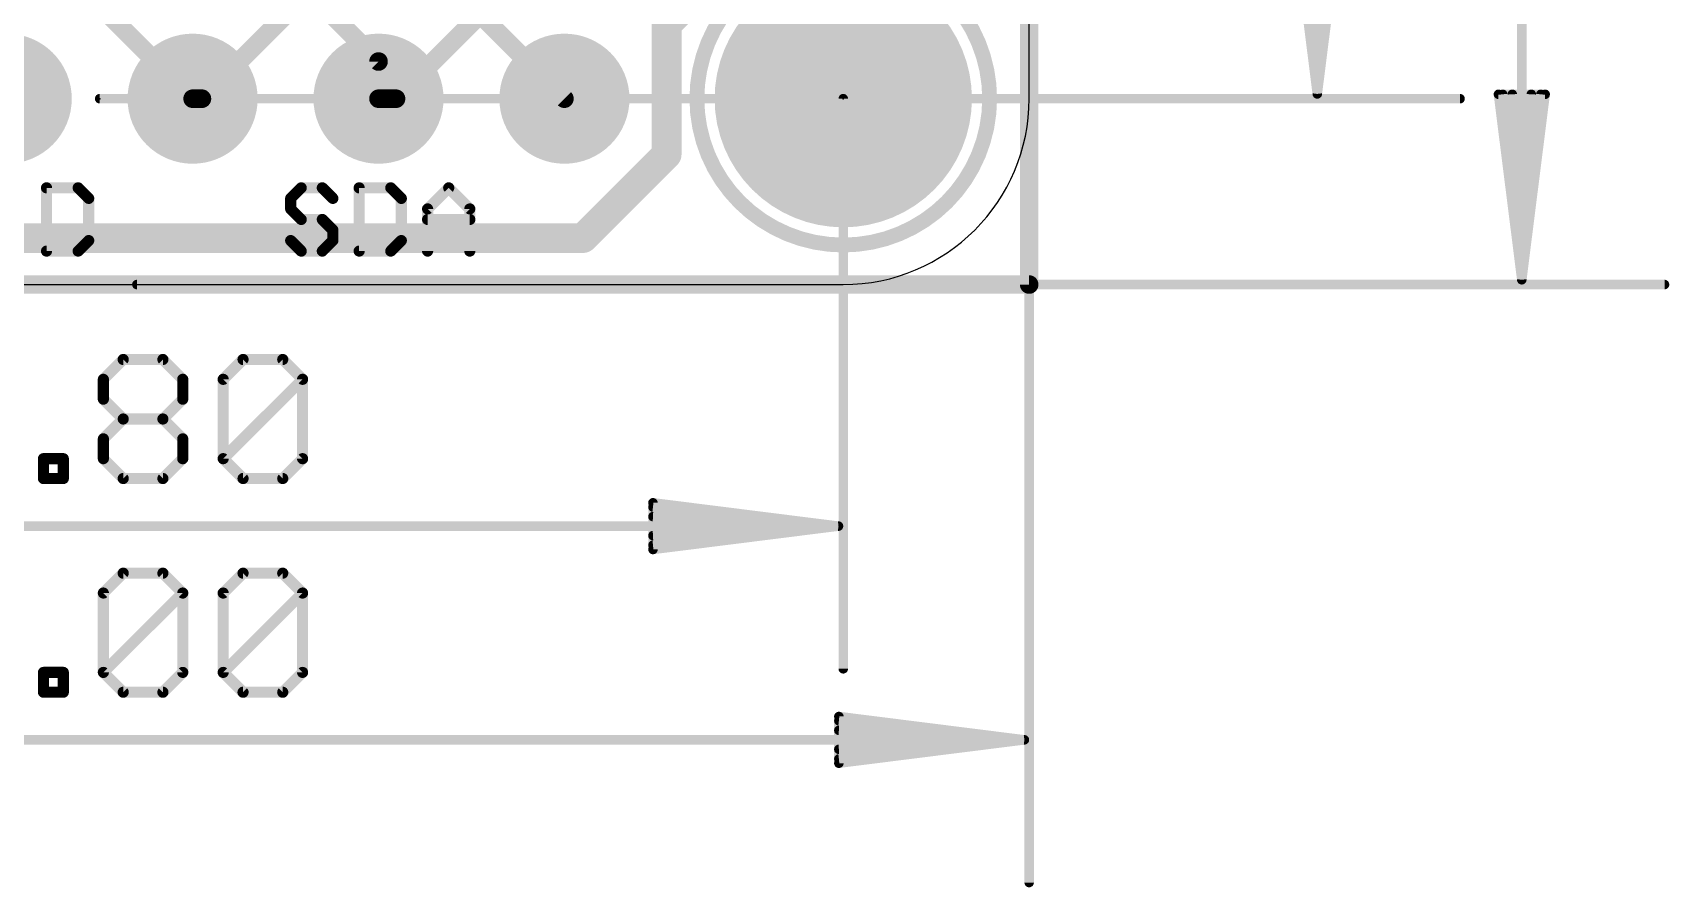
# Model space of a CAD drawing. Extents: x -0.1 to 34.1, y -8.2 to 25.5.
# Drawn here: x 11.79 to 34.15, y -8.24 to 3.44 of the extents above; entities that cross this region are included whole.
import ezdxf

# ---------------------------------------------------------------- set-up
doc = ezdxf.new("R2010")
doc.units = 0
for name, color, linetype in [('1', 12, 'CONTINUOUS'), ('16', 5, 'CONTINUOUS'), ('17', 110, 'CONTINUOUS'), ('20', 53, 'CONTINUOUS'), ('21', 40, 'CONTINUOUS'), ('23', 40, 'CONTINUOUS'), ('47', 253, 'CONTINUOUS')]:
    doc.layers.add(name, color=color, linetype=linetype)

# ---------------------------------------------------------------- blocks, each defined once
blk = doc.blocks.new('ROUNDP')
at = {"const_width": 0.5}
blk.add_lwpolyline([(0, -0.25, 1), (0, 0.25, 1), (0, -0.25)], format="xyb", dxfattribs=at)

msp = doc.modelspace()

# ---------------------------------------------------------------- linework, layer by layer
at = {"layer": '1'}
for points, const_width in [([(25.4, 25.4), (25.4, 0)], 0.254), ([(22.233, 5.342), (20.447, 3.556)], 0.4064), ([(16.637, 5.08), (14.097, 2.54)], 0.254), ([(17.5292, 4.0608), (19.05, 2.54)], 0.254), ([(20.447, 3.556), (20.447, 1.778)], 0.4064), ([(14.097, 2.54), (13.97, 2.54)], 0.254), ([(20.447, 1.778), (19.304, 0.635)], 0.4064), ([(19.304, 0.635), (7.366, 0.635)], 0.4064), ([(25.4, 0), (0, 0)], 0.254)]:
    msp.add_lwpolyline(points, dxfattribs=dict(at, const_width=const_width))
for points, const_width in [([(20.3752, 3.6278, 1), (20.5188, 3.4842)], 0.2032), ([(13.97, 2.6035, 1), (13.97, 2.4765)], 0.127), ([(14.0521, 2.5849, 1), (14.1419, 2.4951)], 0.127), ([(14.097, 2.4765, 1), (14.097, 2.6035)], 0.127), ([(19.0051, 2.4951, 1), (19.0949, 2.5849)], 0.127), ([(20.3454, 1.778, 1), (20.5486, 1.778)], 0.2032), ([(20.5188, 1.7062, 1), (20.3752, 1.8498)], 0.2032), ([(19.2322, 0.7068, 1), (19.3758, 0.5632)], 0.2032), ([(19.304, 0.5334, 1), (19.304, 0.7366)], 0.2032), ([(25.3365, 0, 1), (25.4635, 0)], 0.127), ([(25.4, -0.0635, 1), (25.4, 0.0635)], 0.127)]:
    msp.add_lwpolyline(points, format="xyb", dxfattribs=dict(at, const_width=const_width))
at = {"layer": '16', "const_width": 0.254}
for points in [[(25.4, 25.4), (25.4, 0)], [(11.049, 5.461), (13.97, 2.54)], [(18.7815, 4.572), (16.7495, 2.54)], [(15.24, 4.318), (16.51, 3.048)], [(16.51, 3.048), (16.51, 2.54)], [(16.51, 2.54), (16.7495, 2.54)], [(25.4, 0), (0, 0)]]:
    msp.add_lwpolyline(points, dxfattribs=at)
at = {"layer": '16', "const_width": 0.127}
for points in [[(16.5735, 3.048, 1), (16.4465, 3.048)], [(16.4651, 3.0031, 1), (16.5549, 3.0929)], [(13.9251, 2.4951, 1), (14.0149, 2.5849)], [(16.51, 2.6035, 1), (16.51, 2.4765)], [(16.4465, 2.54, 1), (16.5735, 2.54)], [(16.7046, 2.5849, 1), (16.7944, 2.4951)], [(16.7495, 2.4765, 1), (16.7495, 2.6035)], [(25.3365, 0, 1), (25.4635, 0)], [(25.4, -0.0635, 1), (25.4, 0.0635)]]:
    msp.add_lwpolyline(points, format="xyb", dxfattribs=at)
at = {"layer": '20'}
for p, q in [((25.4, 2.54), (25.4, 22.86)), ((2.54, 0), (22.86, 0))]:
    msp.add_line(p, q, dxfattribs=at)
msp.add_arc((22.86, 2.54), 2.54, 270, 0, dxfattribs=at)
at = {"layer": '21'}
for points, const_width in [([(22.86, 0.54, 1), (22.86, 4.54, 1), (22.86, 0.54)], 0.2032), ([(12.0121, 1.3215, 1), (11.9359, 1.3215)], 0.0762), ([(11.974, 1.3596, 1), (11.974, 1.2834)], 0.0762), ([(12.4331, 1.3485, 1), (12.3792, 1.2946)], 0.0762), ([(12.4061, 1.2834, 1), (12.4061, 1.3596)], 0.0762), ([(15.454, 1.3596, 1), (15.454, 1.2834)], 0.0762), ([(15.4809, 1.2946, 1), (15.427, 1.3485)], 0.0762), ([(15.769, 1.3485, 1), (15.7151, 1.2946)], 0.0762), ([(15.7421, 1.2834, 1), (15.7421, 1.3596)], 0.0762), ([(16.2835, 1.3215, 1), (16.2073, 1.3215)], 0.0762), ([(16.2454, 1.3596, 1), (16.2454, 1.2834)], 0.0762), ([(16.7046, 1.3485, 1), (16.6507, 1.2946)], 0.0762), ([(16.6776, 1.2834, 1), (16.6776, 1.3596)], 0.0762), ([(17.496, 1.3485, 1), (17.4421, 1.2946)], 0.0762), ([(17.496, 1.2946, 1), (17.4421, 1.3485)], 0.0762), ([(12.5883, 1.1775, 1), (12.5121, 1.1775)], 0.0762), ([(12.5232, 1.1505, 1), (12.5771, 1.2044)], 0.0762), ([(15.348, 1.1775, 1), (15.2718, 1.1775)], 0.0762), ([(15.283, 1.2044, 1), (15.3369, 1.1505)], 0.0762), ([(15.8592, 1.1505, 1), (15.9131, 1.2044)], 0.0762), ([(16.8598, 1.1775, 1), (16.7836, 1.1775)], 0.0762), ([(16.7947, 1.1505, 1), (16.8486, 1.2044)], 0.0762), ([(15.3369, 1.0604, 1), (15.283, 1.0065)], 0.0762), ([(15.2718, 1.0334, 1), (15.348, 1.0334)], 0.0762), ([(15.454, 0.9275, 1), (15.454, 0.8513)], 0.0762), ([(15.427, 0.8624, 1), (15.4809, 0.9163)], 0.0762), ([(15.769, 0.9163, 1), (15.7151, 0.8624)], 0.0762), ([(15.7421, 0.8513, 1), (15.7421, 0.9275)], 0.0762), ([(17.154, 1.0604, 1), (17.2079, 1.0065)], 0.0762), ([(17.2191, 1.0334, 1), (17.1429, 1.0334)], 0.0762), ([(17.181, 0.9275, 1), (17.181, 0.8513)], 0.0762), ([(17.7953, 1.0334, 1), (17.7191, 1.0334)], 0.0762), ([(17.7302, 1.0065, 1), (17.7841, 1.0604)], 0.0762), ([(17.7572, 0.8513, 1), (17.7572, 0.9275)], 0.0762), ([(12.5771, 0.5743, 1), (12.5232, 0.6282)], 0.0762), ([(15.3369, 0.6282, 1), (15.283, 0.5743)], 0.0762), ([(15.9242, 0.7453, 1), (15.848, 0.7453)], 0.0762), ([(15.8592, 0.7184, 1), (15.9131, 0.7723)], 0.0762), ([(15.9131, 0.5743, 1), (15.8592, 0.6282)], 0.0762), ([(16.8486, 0.5743, 1), (16.7947, 0.6282)], 0.0762), ([(11.974, 0.4953, 1), (11.974, 0.4191)], 0.0762), ([(11.9359, 0.4572, 1), (12.0121, 0.4572)], 0.0762), ([(12.3792, 0.4841, 1), (12.4331, 0.4303)], 0.0762), ([(12.4061, 0.4191, 1), (12.4061, 0.4953)], 0.0762), ([(12.5121, 0.6013, 1), (12.5883, 0.6013)], 0.0762), ([(15.454, 0.4953, 1), (15.454, 0.4191)], 0.0762), ([(15.427, 0.4303, 1), (15.4809, 0.4841)], 0.0762), ([(15.7151, 0.4841, 1), (15.769, 0.4303)], 0.0762), ([(15.7421, 0.4191, 1), (15.7421, 0.4953)], 0.0762), ([(15.848, 0.6013, 1), (15.9242, 0.6013)], 0.0762), ([(16.2454, 0.4953, 1), (16.2454, 0.4191)], 0.0762), ([(16.2073, 0.4572, 1), (16.2835, 0.4572)], 0.0762), ([(16.6507, 0.4841, 1), (16.7046, 0.4303)], 0.0762), ([(16.6776, 0.4191, 1), (16.6776, 0.4953)], 0.0762), ([(16.7836, 0.6013, 1), (16.8598, 0.6013)], 0.0762), ([(17.1429, 0.4572, 1), (17.2191, 0.4572)], 0.0762), ([(17.7191, 0.4572, 1), (17.7953, 0.4572)], 0.0762)]:
    msp.add_lwpolyline(points, format="xyb", dxfattribs=dict(at, const_width=const_width))
at = {"layer": '21', "const_width": 0.1524}
for points in [[(11.974, 1.3215), (11.974, 0.4572)], [(12.4061, 1.3215), (11.974, 1.3215)], [(12.5502, 1.1775), (12.4061, 1.3215)], [(15.454, 1.3215), (15.3099, 1.1775)], [(15.7421, 1.3215), (15.454, 1.3215)], [(15.8861, 1.1775), (15.7421, 1.3215)], [(16.2454, 1.3215), (16.2454, 0.4572)], [(16.6776, 1.3215), (16.2454, 1.3215)], [(16.8217, 1.1775), (16.6776, 1.3215)], [(17.181, 1.0334), (17.4691, 1.3215)], [(17.4691, 1.3215), (17.7572, 1.0334)], [(12.5502, 0.6013), (12.5502, 1.1775)], [(15.3099, 1.1775), (15.3099, 1.0334)], [(16.8217, 0.6013), (16.8217, 1.1775)], [(15.3099, 1.0334), (15.454, 0.8894)], [(15.454, 0.8894), (15.7421, 0.8894)], [(15.7421, 0.8894), (15.8861, 0.7453)], [(17.181, 0.4572), (17.181, 1.0334)], [(17.181, 0.8894), (17.7572, 0.8894)], [(17.7572, 1.0334), (17.7572, 0.4572)], [(12.4061, 0.4572), (12.5502, 0.6013)], [(15.454, 0.4572), (15.3099, 0.6013)], [(15.8861, 0.6013), (15.7421, 0.4572)], [(15.8861, 0.7453), (15.8861, 0.6013)], [(16.6776, 0.4572), (16.8217, 0.6013)], [(11.974, 0.4572), (12.4061, 0.4572)], [(15.7421, 0.4572), (15.454, 0.4572)], [(16.2454, 0.4572), (16.6776, 0.4572)]]:
    msp.add_lwpolyline(points, dxfattribs=at)
at = {"layer": '23'}
for p in [(12.7, 2.54), (22.86, 2.54)]:
    msp.add_point(p, dxfattribs=at)
at = {"layer": '47'}
for points, const_width in [([(32.131, 0.065), (32.131, 25.335)], 0.13), ([(29.337, 2.605), (29.337, 22.795)], 0.13), ([(25.4, 9.144), (25.4, -8.173)], 0.13), ([(29.337, 2.605), (29.0178, 5.14)], 0.13), ([(29.337, 2.605), (29.077, 5.14)], 0.13), ([(29.337, 2.605), (29.207, 5.14)], 0.13), ([(29.6562, 5.14), (29.337, 2.605)], 0.13), ([(29.467, 5.14), (29.337, 2.605)], 0.13), ([(29.597, 5.14), (29.337, 2.605)], 0.13), ([(12.7, 2.54), (31.287, 2.54)], 0.13), ([(22.86, 2.54), (22.86, -5.252)], 0.13), ([(32.131, 0.065), (31.8118, 2.6)], 0.13), ([(31.8118, 2.6), (32.4502, 2.6)], 0.13), ([(32.131, 0.065), (31.871, 2.6)], 0.13), ([(32.131, 0.065), (32.001, 2.6)], 0.13), ([(32.4502, 2.6), (32.131, 0.065)], 0.13), ([(32.261, 2.6), (32.131, 0.065)], 0.13), ([(32.391, 2.6), (32.131, 0.065)], 0.13), ([(13.208, 0), (34.081, 0)], 0.13), ([(12.7505, -1.2955), (13.0217, -1.0243)], 0.1524), ([(13.0217, -1.0243), (13.564, -1.0243)], 0.1524), ([(13.564, -1.0243), (13.8352, -1.2955)], 0.1524), ([(14.3877, -1.2955), (14.6589, -1.0243)], 0.1524), ([(14.6589, -1.0243), (15.2012, -1.0243)], 0.1524), ([(15.2012, -1.0243), (15.4724, -1.2955)], 0.1524), ([(12.7505, -1.5666), (12.7505, -1.2955)], 0.1524), ([(13.8352, -1.2955), (13.8352, -1.5666)], 0.1524), ([(14.3877, -2.3801), (14.3877, -1.2955)], 0.1524), ([(14.3877, -2.3801), (15.4724, -1.2955)], 0.1524), ([(15.4724, -1.2955), (15.4724, -2.3801)], 0.1524), ([(13.0217, -1.8378), (12.7505, -1.5666)], 0.1524), ([(13.8352, -1.5666), (13.564, -1.8378)], 0.1524), ([(12.7505, -2.109), (13.0217, -1.8378)], 0.1524), ([(13.0217, -1.8378), (13.564, -1.8378)], 0.1524), ([(13.564, -1.8378), (13.8352, -2.109)], 0.1524), ([(12.7505, -2.3801), (12.7505, -2.109)], 0.1524), ([(13.8352, -2.109), (13.8352, -2.3801)], 0.1524), ([(11.932, -2.6513), (11.932, -2.3801)], 0.1524), ([(11.932, -2.3801), (12.2031, -2.3801)], 0.1524), ([(12.2031, -2.3801), (12.2031, -2.6513)], 0.1524), ([(13.0217, -2.6513), (12.7505, -2.3801)], 0.1524), ([(13.8352, -2.3801), (13.564, -2.6513)], 0.1524), ([(14.6589, -2.6513), (14.3877, -2.3801)], 0.1524), ([(15.4724, -2.3801), (15.2012, -2.6513)], 0.1524), ([(12.2031, -2.6513), (11.932, -2.6513)], 0.1524), ([(13.564, -2.6513), (13.0217, -2.6513)], 0.1524), ([(15.2012, -2.6513), (14.6589, -2.6513)], 0.1524), ([(22.795, -3.302), (20.26, -2.9828)], 0.13), ([(20.26, -2.9828), (20.26, -3.6212)], 0.13), ([(22.795, -3.302), (20.26, -3.042)], 0.13), ([(22.795, -3.302), (20.26, -3.172)], 0.13), ([(22.795, -3.302), (2.605, -3.302)], 0.13), ([(20.26, -3.6212), (22.795, -3.302)], 0.13), ([(20.26, -3.432), (22.795, -3.302)], 0.13), ([(20.26, -3.562), (22.795, -3.302)], 0.13), ([(12.7505, -4.2165), (13.0217, -3.9453)], 0.1524), ([(13.0217, -3.9453), (13.564, -3.9453)], 0.1524), ([(13.564, -3.9453), (13.8352, -4.2165)], 0.1524), ([(14.3877, -4.2165), (14.6589, -3.9453)], 0.1524), ([(14.6589, -3.9453), (15.2012, -3.9453)], 0.1524), ([(15.2012, -3.9453), (15.4724, -4.2165)], 0.1524), ([(12.7505, -5.3011), (12.7505, -4.2165)], 0.1524), ([(12.7505, -5.3011), (13.8352, -4.2165)], 0.1524), ([(13.8352, -4.2165), (13.8352, -5.3011)], 0.1524), ([(14.3877, -5.3011), (14.3877, -4.2165)], 0.1524), ([(14.3877, -5.3011), (15.4724, -4.2165)], 0.1524), ([(15.4724, -4.2165), (15.4724, -5.3011)], 0.1524), ([(11.932, -5.5723), (11.932, -5.3011)], 0.1524), ([(11.932, -5.3011), (12.2031, -5.3011)], 0.1524), ([(12.2031, -5.3011), (12.2031, -5.5723)], 0.1524), ([(13.0217, -5.5723), (12.7505, -5.3011)], 0.1524), ([(13.8352, -5.3011), (13.564, -5.5723)], 0.1524), ([(14.6589, -5.5723), (14.3877, -5.3011)], 0.1524), ([(15.4724, -5.3011), (15.2012, -5.5723)], 0.1524), ([(12.2031, -5.5723), (11.932, -5.5723)], 0.1524), ([(13.564, -5.5723), (13.0217, -5.5723)], 0.1524), ([(15.2012, -5.5723), (14.6589, -5.5723)], 0.1524), ([(25.335, -6.223), (22.8, -5.9038)], 0.13), ([(22.8, -5.9038), (22.8, -6.5422)], 0.13), ([(25.335, -6.223), (22.8, -5.963)], 0.13), ([(25.335, -6.223), (22.8, -6.093)], 0.13), ([(25.335, -6.223), (0.065, -6.223)], 0.13), ([(22.8, -6.5422), (25.335, -6.223)], 0.13), ([(22.8, -6.353), (25.335, -6.223)], 0.13), ([(22.8, -6.483), (25.335, -6.223)], 0.13)]:
    msp.add_lwpolyline(points, dxfattribs=dict(at, const_width=const_width))
for points, const_width in [([(12.7, 2.5725, 1), (12.7, 2.5075)], 0.065), ([(22.8925, 2.54, 1), (22.8275, 2.54)], 0.065), ([(29.3048, 2.6091, 1), (29.3692, 2.6009)], 0.065), ([(29.3047, 2.6083, 1), (29.3693, 2.6017)], 0.065), ([(29.3045, 2.6033, 1), (29.3695, 2.6067)], 0.065), ([(29.3045, 2.6067, 1), (29.3695, 2.6033)], 0.065), ([(29.3045, 2.605, 1), (29.3695, 2.605)], 0.065), ([(29.3047, 2.6017, 1), (29.3693, 2.6083)], 0.065), ([(29.3048, 2.6009, 1), (29.3692, 2.6091)], 0.065), ([(31.287, 2.5075, 1), (31.287, 2.5725)], 0.065), ([(31.844, 2.6041, 1), (31.7795, 2.5959)], 0.065), ([(31.8118, 2.6325, 1), (31.8118, 2.5675)], 0.065), ([(31.9033, 2.6033, 1), (31.8387, 2.5967)], 0.065), ([(32.0335, 2.6017, 1), (31.9685, 2.5983)], 0.065), ([(32.2935, 2.5983, 1), (32.2285, 2.6017)], 0.065), ([(32.4233, 2.5967, 1), (32.3587, 2.6033)], 0.065), ([(32.4825, 2.5959, 1), (32.418, 2.6041)], 0.065), ([(32.4502, 2.5675, 1), (32.4502, 2.6325)], 0.065), ([(13.208, 0.0325, 1), (13.208, -0.0325)], 0.065), ([(32.0988, 0.0691, 1), (32.1632, 0.0609)], 0.065), ([(32.0987, 0.0683, 1), (32.1633, 0.0617)], 0.065), ([(32.0985, 0.0633, 1), (32.1635, 0.0667)], 0.065), ([(32.0985, 0.0667, 1), (32.1635, 0.0633)], 0.065), ([(32.0985, 0.065, 1), (32.1635, 0.065)], 0.065), ([(32.0987, 0.0617, 1), (32.1633, 0.0683)], 0.065), ([(32.0988, 0.0609, 1), (32.1632, 0.0691)], 0.065), ([(34.081, -0.0325, 1), (34.081, 0.0325)], 0.065), ([(13.0217, -0.9862, 1), (13.0217, -1.0624)], 0.0762), ([(13.0486, -1.0513, 1), (12.9948, -0.9974)], 0.0762), ([(13.591, -0.9974, 1), (13.5371, -1.0513)], 0.0762), ([(13.564, -1.0624, 1), (13.564, -0.9862)], 0.0762), ([(14.6589, -0.9862, 1), (14.6589, -1.0624)], 0.0762), ([(14.6858, -1.0513, 1), (14.6319, -0.9974)], 0.0762), ([(15.2281, -0.9974, 1), (15.1743, -1.0513)], 0.0762), ([(15.2012, -1.0624, 1), (15.2012, -0.9862)], 0.0762), ([(12.7886, -1.2955, 1), (12.7124, -1.2955)], 0.0762), ([(12.7236, -1.2685, 1), (12.7775, -1.3224)], 0.0762), ([(13.8733, -1.2955, 1), (13.7971, -1.2955)], 0.0762), ([(13.8083, -1.3224, 1), (13.8621, -1.2685)], 0.0762), ([(14.4258, -1.2955, 1), (14.3496, -1.2955)], 0.0762), ([(14.3608, -1.2685, 1), (14.4146, -1.3224)], 0.0762), ([(15.5105, -1.2955, 1), (15.4343, -1.2955)], 0.0762), ([(15.4993, -1.3224, 1), (15.4454, -1.2685)], 0.0762), ([(15.4454, -1.3224, 1), (15.4993, -1.2685)], 0.0762), ([(12.7775, -1.5397, 1), (12.7236, -1.5936)], 0.0762), ([(12.7124, -1.5666, 1), (12.7886, -1.5666)], 0.0762), ([(13.7971, -1.5666, 1), (13.8733, -1.5666)], 0.0762), ([(13.8621, -1.5936, 1), (13.8083, -1.5397)], 0.0762), ([(13.0217, -1.7997, 1), (13.0217, -1.8759)], 0.0762), ([(13.0486, -1.8647, 1), (12.9948, -1.8109)], 0.0762), ([(12.9948, -1.8647, 1), (13.0486, -1.8109)], 0.0762), ([(13.591, -1.8109, 1), (13.5371, -1.8647)], 0.0762), ([(13.5371, -1.8109, 1), (13.591, -1.8647)], 0.0762), ([(13.564, -1.8759, 1), (13.564, -1.7997)], 0.0762), ([(12.7886, -2.109, 1), (12.7124, -2.109)], 0.0762), ([(12.7236, -2.082, 1), (12.7775, -2.1359)], 0.0762), ([(13.8733, -2.109, 1), (13.7971, -2.109)], 0.0762), ([(13.8083, -2.1359, 1), (13.8621, -2.082)], 0.0762), ([(11.9701, -2.3801, 1), (11.8939, -2.3801)], 0.0762), ([(11.932, -2.342, 1), (11.932, -2.4182)], 0.0762), ([(12.2412, -2.3801, 1), (12.165, -2.3801)], 0.0762), ([(12.2031, -2.4182, 1), (12.2031, -2.342)], 0.0762), ([(12.7775, -2.3532, 1), (12.7236, -2.4071)], 0.0762), ([(12.7124, -2.3801, 1), (12.7886, -2.3801)], 0.0762), ([(13.7971, -2.3801, 1), (13.8733, -2.3801)], 0.0762), ([(13.8621, -2.4071, 1), (13.8083, -2.3532)], 0.0762), ([(14.4146, -2.3532, 1), (14.3608, -2.4071)], 0.0762), ([(14.3608, -2.3532, 1), (14.4146, -2.4071)], 0.0762), ([(14.3496, -2.3801, 1), (14.4258, -2.3801)], 0.0762), ([(15.4343, -2.3801, 1), (15.5105, -2.3801)], 0.0762), ([(15.4993, -2.4071, 1), (15.4454, -2.3532)], 0.0762), ([(11.932, -2.6132, 1), (11.932, -2.6894)], 0.0762), ([(11.8939, -2.6513, 1), (11.9701, -2.6513)], 0.0762), ([(12.165, -2.6513, 1), (12.2412, -2.6513)], 0.0762), ([(12.2031, -2.6894, 1), (12.2031, -2.6132)], 0.0762), ([(13.0217, -2.6132, 1), (13.0217, -2.6894)], 0.0762), ([(12.9948, -2.6782, 1), (13.0486, -2.6244)], 0.0762), ([(13.5371, -2.6244, 1), (13.591, -2.6782)], 0.0762), ([(13.564, -2.6894, 1), (13.564, -2.6132)], 0.0762), ([(14.6589, -2.6132, 1), (14.6589, -2.6894)], 0.0762), ([(14.6319, -2.6782, 1), (14.6858, -2.6244)], 0.0762), ([(15.1743, -2.6244, 1), (15.2281, -2.6782)], 0.0762), ([(15.2012, -2.6894, 1), (15.2012, -2.6132)], 0.0762), ([(20.2641, -2.9505, 1), (20.2559, -3.015)], 0.065), ([(20.2925, -2.9828, 1), (20.2275, -2.9828)], 0.065), ([(20.2633, -3.0097, 1), (20.2567, -3.0743)], 0.065), ([(20.2617, -3.1395, 1), (20.2583, -3.2045)], 0.065), ([(22.7991, -3.3342, 1), (22.7909, -3.2698)], 0.065), ([(22.7909, -3.3342, 1), (22.7991, -3.2698)], 0.065), ([(22.7983, -3.3343, 1), (22.7917, -3.2697)], 0.065), ([(22.7917, -3.3343, 1), (22.7983, -3.2697)], 0.065), ([(22.7933, -3.3345, 1), (22.7967, -3.2695)], 0.065), ([(22.7967, -3.3345, 1), (22.7933, -3.2695)], 0.065), ([(22.795, -3.3345, 1), (22.795, -3.2695)], 0.065), ([(20.2583, -3.3995, 1), (20.2617, -3.4645)], 0.065), ([(20.2567, -3.5297, 1), (20.2633, -3.5943)], 0.065), ([(20.2559, -3.589, 1), (20.2641, -3.6535)], 0.065), ([(20.2275, -3.6212, 1), (20.2925, -3.6212)], 0.065), ([(13.0217, -3.9072, 1), (13.0217, -3.9834)], 0.0762), ([(13.0486, -3.9723, 1), (12.9948, -3.9184)], 0.0762), ([(13.591, -3.9184, 1), (13.5371, -3.9723)], 0.0762), ([(13.564, -3.9834, 1), (13.564, -3.9072)], 0.0762), ([(14.6589, -3.9072, 1), (14.6589, -3.9834)], 0.0762), ([(14.6858, -3.9723, 1), (14.6319, -3.9184)], 0.0762), ([(15.2281, -3.9184, 1), (15.1743, -3.9723)], 0.0762), ([(15.2012, -3.9834, 1), (15.2012, -3.9072)], 0.0762), ([(12.7886, -4.2165, 1), (12.7124, -4.2165)], 0.0762), ([(12.7236, -4.1895, 1), (12.7775, -4.2434)], 0.0762), ([(13.8733, -4.2165, 1), (13.7971, -4.2165)], 0.0762), ([(13.8621, -4.2434, 1), (13.8083, -4.1895)], 0.0762), ([(13.8083, -4.2434, 1), (13.8621, -4.1895)], 0.0762), ([(14.4258, -4.2165, 1), (14.3496, -4.2165)], 0.0762), ([(14.3608, -4.1895, 1), (14.4146, -4.2434)], 0.0762), ([(15.5105, -4.2165, 1), (15.4343, -4.2165)], 0.0762), ([(15.4993, -4.2434, 1), (15.4454, -4.1895)], 0.0762), ([(15.4454, -4.2434, 1), (15.4993, -4.1895)], 0.0762), ([(11.9701, -5.3011, 1), (11.8939, -5.3011)], 0.0762), ([(11.932, -5.263, 1), (11.932, -5.3392)], 0.0762), ([(12.2412, -5.3011, 1), (12.165, -5.3011)], 0.0762), ([(12.2031, -5.3392, 1), (12.2031, -5.263)], 0.0762), ([(12.7775, -5.2742, 1), (12.7236, -5.3281)], 0.0762), ([(12.7236, -5.2742, 1), (12.7775, -5.3281)], 0.0762), ([(12.7124, -5.3011, 1), (12.7886, -5.3011)], 0.0762), ([(13.7971, -5.3011, 1), (13.8733, -5.3011)], 0.0762), ([(13.8621, -5.3281, 1), (13.8083, -5.2742)], 0.0762), ([(14.4146, -5.2742, 1), (14.3608, -5.3281)], 0.0762), ([(14.3608, -5.2742, 1), (14.4146, -5.3281)], 0.0762), ([(14.3496, -5.3011, 1), (14.4258, -5.3011)], 0.0762), ([(15.4343, -5.3011, 1), (15.5105, -5.3011)], 0.0762), ([(15.4993, -5.3281, 1), (15.4454, -5.2742)], 0.0762), ([(22.8275, -5.252, 1), (22.8925, -5.252)], 0.065), ([(11.932, -5.5342, 1), (11.932, -5.6104)], 0.0762), ([(11.8939, -5.5723, 1), (11.9701, -5.5723)], 0.0762), ([(12.165, -5.5723, 1), (12.2412, -5.5723)], 0.0762), ([(12.2031, -5.6104, 1), (12.2031, -5.5342)], 0.0762), ([(13.0217, -5.5342, 1), (13.0217, -5.6104)], 0.0762), ([(12.9948, -5.5992, 1), (13.0486, -5.5454)], 0.0762), ([(13.5371, -5.5454, 1), (13.591, -5.5992)], 0.0762), ([(13.564, -5.6104, 1), (13.564, -5.5342)], 0.0762), ([(14.6589, -5.5342, 1), (14.6589, -5.6104)], 0.0762), ([(14.6319, -5.5992, 1), (14.6858, -5.5454)], 0.0762), ([(15.1743, -5.5454, 1), (15.2281, -5.5992)], 0.0762), ([(15.2012, -5.6104, 1), (15.2012, -5.5342)], 0.0762), ([(22.8041, -5.8715, 1), (22.7959, -5.936)], 0.065), ([(22.8325, -5.9038, 1), (22.7675, -5.9038)], 0.065), ([(22.8033, -5.9307, 1), (22.7967, -5.9953)], 0.065), ([(22.8017, -6.0605, 1), (22.7983, -6.1255)], 0.065), ([(25.3391, -6.2552, 1), (25.3309, -6.1908)], 0.065), ([(25.3309, -6.2552, 1), (25.3391, -6.1908)], 0.065), ([(25.3383, -6.2553, 1), (25.3317, -6.1907)], 0.065), ([(25.3317, -6.2553, 1), (25.3383, -6.1907)], 0.065), ([(25.3333, -6.2555, 1), (25.3367, -6.1905)], 0.065), ([(25.3367, -6.2555, 1), (25.3333, -6.1905)], 0.065), ([(25.335, -6.2555, 1), (25.335, -6.1905)], 0.065), ([(22.7983, -6.3205, 1), (22.8017, -6.3855)], 0.065), ([(22.7967, -6.4507, 1), (22.8033, -6.5153)], 0.065), ([(22.7959, -6.51, 1), (22.8041, -6.5745)], 0.065), ([(22.7675, -6.5422, 1), (22.8325, -6.5422)], 0.065), ([(25.3675, -8.173, 1), (25.4325, -8.173)], 0.065)]:
    msp.add_lwpolyline(points, format="xyb", dxfattribs=dict(at, const_width=const_width))

# ---------------------------------------------------------------- block references
at = {"layer": '17', "xscale": 3.516, "yscale": 3.516}
msp.add_blockref('ROUNDP', (22.86, 2.54), dxfattribs=at)
msp.add_blockref('ROUNDP', (22.86, 2.54), dxfattribs=at)
at = {"layer": '17', "xscale": 1.778, "yscale": 1.778, "rotation": 90}
for p in [(11.43, 2.54), (11.43, 2.54), (13.97, 2.54), (13.97, 2.54), (16.51, 2.54), (16.51, 2.54), (19.05, 2.54), (19.05, 2.54)]:
    msp.add_blockref('ROUNDP', p, dxfattribs=at)

doc.saveas('drawing.dxf')
